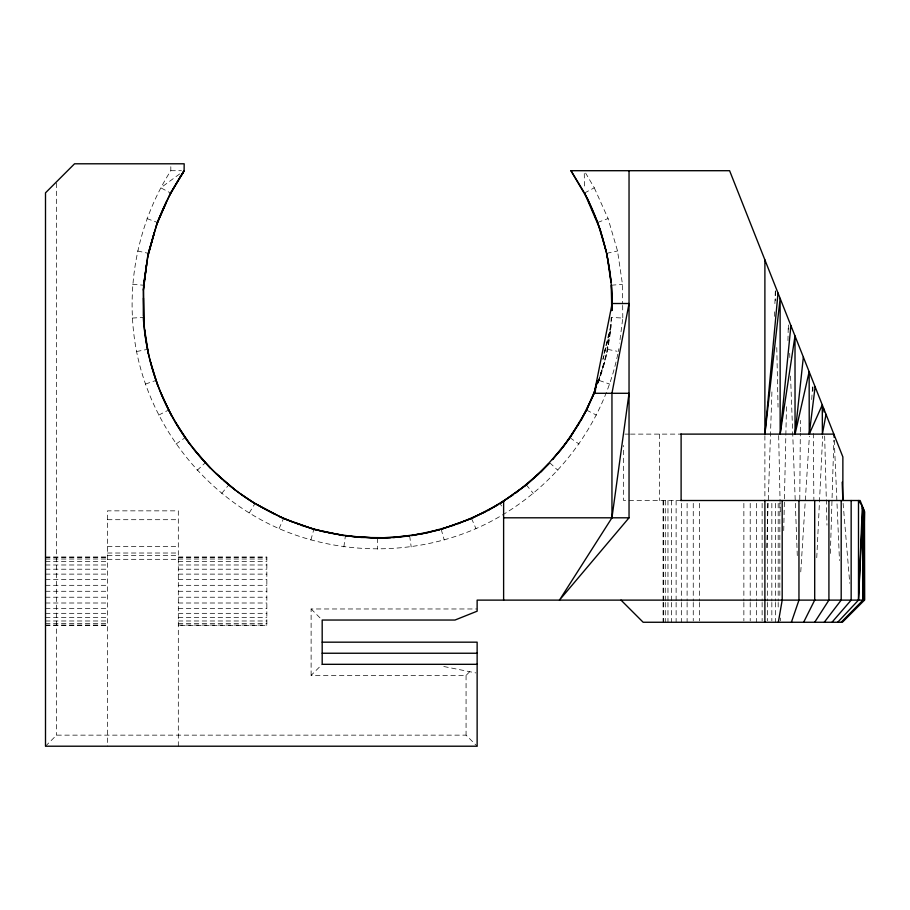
<?xml version="1.0" encoding="UTF-8"?>
<svg xmlns="http://www.w3.org/2000/svg" width="910" height="910" viewBox="0 0 910 910"><rect width="100%" height="100%" fill="white"/><g stroke="black" fill="none" stroke-linecap="round" stroke-linejoin="round"><path stroke-width="0.68" stroke-dasharray="4.55 3.41" d="M617.754 354.24C601.965 430.794 547.445 497.269 475.964 528.63C413.834 555.532 341.227 555.532 279.086 528.63C206.615 496.928 152.038 429.099 136.568 351.533C124.59 289.676 136.955 223.849 170.818 170.705L170.818 163.789M799.776 499.635L800.311 433.126M800.322 431.704L800.413 420.386M783.726 530.632L786.536 404.415M787.946 340.602L788.299 325.007M830.364 553.428L833.844 440.224M766.664 547.627L772.021 388.729M774.456 316.373L774.649 310.708M774.888 303.61L775.32 290.836M816.759 557.693L822.663 436.038M598.268 382.894C605.594 361.85 610.655 339.805 611.44 317.465M800.755 571.867L809.388 436.254M811.72 399.524L812.528 386.807M611.167 317.556L610.883 327.441L602.898 358.995M598.086 383.03L607.63 349.372L611.747 317.419L622.793 318.068L619.562 343.161M618.493 351.533L618.845 348.746M343.866 546.899L345.39 535.933M604.001 353.353L611.088 324.438M602.932 359.473L610.599 329.704L605.514 358.87L598.12 381.37M310.856 539.994L313.859 529.336M598.12 382.189L604.638 362.078L598.12 381.586M279.086 528.63L283.522 518.495M249.181 513.024L254.959 503.583M221.687 493.47L227.83 485.986M45.5 746.211L56.568 735.143L466.068 735.143L477.136 746.211M469.753 671.694L466.068 675.379L311.118 675.379L322.185 664.311M197.14 470.334L205.262 462.815M179.657 173.958L160.774 187.801L170.545 193.011M175.994 444.046L185.071 437.721M584.516 193.011L594.276 187.801L585.676 173.15M158.636 415.119L168.498 410.091M597.699 222.415L608.085 218.582L617.537 250.967L622.474 284.341L622.667 304.02M145.418 384.088L155.872 380.46M606.731 253.333L617.537 250.967M136.568 351.533L147.42 349.372M611.44 285.205L622.474 284.341M132.257 318.068L143.302 317.419M170.818 170.705L181.443 170.705M624.977 434.115L629.208 434.115M630.482 434.115L681.112 434.115M681.328 500.511L623.6 500.511L623.6 445.411M107.482 519.701L178.314 519.701M107.482 546.637L178.314 546.637M107.482 553.018L178.314 553.018M107.482 555.487L178.314 555.487M45.5 556.965L107.482 556.965M178.314 556.965L266.846 556.965L266.846 625.58L178.314 625.58M45.5 557.477L107.482 557.477M178.314 557.477L266.846 557.477M45.5 559.024L107.482 559.024M178.314 559.024L266.846 559.024M107.482 559.32L178.314 559.32M45.5 561.561L107.482 561.561M178.314 561.561L266.846 561.561M45.5 564.985L107.482 564.985M178.314 564.985L266.846 564.985M45.5 569.216L107.482 569.216M178.314 569.216L266.846 569.216M45.5 574.119L107.482 574.119M178.314 574.119L266.846 574.119M45.5 579.534L107.482 579.534M178.314 579.534L266.846 579.534M45.5 585.312L107.482 585.312M178.314 585.312L266.846 585.312M45.5 591.272L107.482 591.272M178.314 591.272L266.846 591.272M45.5 597.222L107.482 597.222M178.314 597.222L266.846 597.222M45.5 603L107.482 603M178.314 603L266.846 603M45.5 608.426L107.482 608.426M178.314 608.426L266.846 608.426M311.118 675.379L311.118 608.972L477.136 608.972M45.5 613.329L107.482 613.329M178.314 613.329L266.846 613.329M45.5 617.549L107.482 617.549M178.314 617.549L266.846 617.549M45.5 620.984L107.482 620.984M178.314 620.984L266.846 620.984M45.5 623.509L107.482 623.509M178.314 623.509L266.846 623.509M45.5 625.056L107.482 625.056M178.314 625.056L266.846 625.056M45.5 625.58L107.482 625.58M132.576 284.341L143.609 285.205M607.63 349.372L617.128 351.26M443.796 666.507L475.907 672.922M137.512 250.967L148.319 253.333M599.189 380.46L609.643 384.088M146.976 218.582L157.362 222.415M586.552 410.091L596.414 415.119M569.99 437.721L579.067 444.046M549.788 462.815L557.91 470.334M311.118 608.972L321.264 619.118M526.344 484.916L533.362 493.47M500.09 503.583L501.535 505.949M594.276 187.801L608.085 218.582M471.528 518.495L475.964 528.63M441.202 529.336L444.205 539.994M409.671 535.933L411.183 546.899M843.104 503.321L849.758 583.287M834.265 440.224L839.475 560.503M788.64 325.007L788.799 329.261M789.698 353.364L789.857 357.619M790.551 376.058L797.365 557.58M824.665 436.038L826.974 525.15M775.559 290.836L775.764 300.766M776.776 347.586L778.05 407.179M778.664 435.549L780.336 513.581M584.277 173.492L584.459 188.836M622.679 305.419L622.793 318.068M812.937 386.807L812.971 391.05M813.324 433.433L813.87 499.829M780.382 618.015L780.382 620.847M779.836 503.344L779.836 598.188M778.187 503.344L778.187 601.021M778.187 602.443L778.187 609.518M775.491 503.344L775.491 601.021M775.491 602.443L775.491 622.258M771.839 503.344L771.839 601.021M771.839 602.443L771.839 620.847M767.335 503.344L767.335 601.021M767.335 602.443L767.335 620.847M764.889 435.662L764.889 499.465M762.125 503.344L762.125 601.021M762.125 602.443L762.125 620.847M756.358 503.344L756.358 601.021M756.358 602.443L756.358 622.258M750.204 503.344L750.204 601.021M750.204 602.443L750.204 620.847M743.868 503.344L743.868 601.021M743.868 602.443L743.868 620.847M699.597 503.344L699.597 601.021M699.597 602.443L699.597 620.847M693.249 503.344L693.249 601.021M693.249 602.443L693.249 620.847M687.107 503.344L687.107 601.021M687.107 602.443L687.107 622.258M681.328 503.344L681.328 601.021M681.328 602.443L681.328 622.258M676.119 500.511L676.119 601.021M676.119 602.443L676.119 622.258M671.614 500.511L671.614 601.021M671.614 602.443L671.614 622.258M667.963 500.511L667.963 601.021M667.963 602.443L667.963 622.258M665.278 500.511L665.278 601.021M665.278 602.443L665.278 622.258M663.629 500.511L663.629 601.021M663.629 602.443L663.629 622.258M663.071 500.511L663.071 601.021M663.071 602.443L663.071 622.258M659.386 434.115L659.386 500.511M466.068 675.379L466.068 735.143M377.525 538.14L377.525 549.208M178.314 746.211L178.314 510.851L107.482 510.851L107.482 746.211M56.568 183.183L56.568 735.143"/><path stroke-width="1.36" d="M841.193 622.258L862.987 600.122L863.635 509.395L862.919 507.587L858.494 600.122L837.689 622.258M322.185 642.176L477.136 642.176L477.136 746.211L45.5 746.211L45.5 192.84L74.552 163.789L184.184 163.789L184.104 170.705C171.762 190.27 160.342 210.87 154.165 233.279L147.556 257.268L143.348 289.994L144.019 322.959C148.319 381.882 176.995 439.655 221.881 478.728M143.325 316.043L143.609 285.205L146.544 264.139M611.827 309.309L611.44 285.205L611.679 310.412M862.919 507.587L862.987 600.122L864.5 511.579L864.5 600.122L842.364 622.258L643.154 622.258L621.018 600.122M862.987 600.122L864.5 511.579L860.121 500.511L680.555 500.511M611.804 310.492L611.941 307.694M611.657 310.537C613.192 291.393 609.882 272.147 606.731 253.333L611.031 282.43M764.889 259.862L764.889 434.115L778.016 293.031M764.889 434.115L780.132 298.378L780.154 434.115L790.915 325.621M826.018 414.346L822.39 434.115L822.276 404.882L809.24 434.115L809.149 371.712L795.056 434.115L803.359 357.061M146.533 265.31L143.348 289.994M809.24 434.115L815.121 386.807M629.038 170.705L629.038 517.801L559.457 600.122L611.952 517.801L629.038 393.291L594.219 393.291L581.228 419.885L569.99 437.721L586.552 410.091L595.515 390.231M144.224 281.019L148.319 253.333L154.313 232.3M780.154 434.115L794.999 335.938L795.056 434.115M778.346 622.258L782.19 600.122L782.19 500.511M597.256 380.892L594.219 393.291L595.515 389.389M597.335 380.937L594.219 393.291L595.515 389.321M597.347 381.119L594.219 393.291L612.157 303.508L629.038 303.508L611.952 393.291L611.952 517.801M154.165 233.279L147.556 257.268M148.319 253.333L157.362 222.415L166.428 201.918L156.315 225.452M299.197 524.615L294.726 522.499L313.859 529.336L342.74 535.455M791.393 622.258L798.957 600.122L798.957 500.511M595.345 389.48L586.552 410.091L581.228 419.885M157.362 222.415L170.545 193.011L184.184 170.705L169.544 195.229M803.632 622.258L814.7 600.122L814.7 500.511M180.157 177.268L184.184 170.705M814.689 622.258L828.919 600.122L828.919 500.511M552.552 459.573L562.937 447.254L579.522 422.74M562.937 447.254L569.205 438.779L552.427 459.539M824.244 622.258L841.193 600.122L841.193 500.511M831.99 622.258L851.157 600.122L851.157 500.511M548.775 463.781L526.344 484.916L500.09 503.583L526.344 484.916L540.984 471.789L560.844 449.836M540.984 471.789L548.81 463.816M515.822 493.004L538.572 474.064M498.851 504.231L471.528 518.495L441.202 529.336L471.528 518.495L487.931 510.487L513.115 494.926M487.931 510.487L497.668 504.97M457.878 523.898L484.984 512.023M412.332 535.478L426.233 532.976L454.75 525.024M426.233 532.976L439.837 529.665L411.036 535.649M393.643 537.526L409.671 535.933L377.525 538.14L345.39 535.933L377.525 538.14L393.643 537.526L422.979 533.658M597.142 221.119L587.678 199.154L570.957 170.705L729.604 170.705L842.865 456.922L842.865 500.511L842.194 482.129M680.657 434.115L833.844 434.115M503.617 517.801L629.038 517.801M322.185 653.243L477.136 653.243M477.136 664.311L322.185 664.311L322.185 620.04L455 620.04L477.136 611.19L477.136 600.122L864.5 600.122L864.295 511.056M360.724 537.469L390.322 537.753M328.146 532.816L357.414 537.241M344.014 535.649L313.859 529.336L283.522 518.495L256.336 504.208L274.991 514.321M301.164 525.32L324.893 532.134M223.826 480.503C244.449 498.862 268.916 512.899 294.647 522.727M279.45 516.641L292.03 521.783M253.913 502.946L254.959 503.583C190.554 464.123 147.795 392.813 143.302 317.419M241.298 494.312L254.959 503.583M216.023 473.439L234.837 489.716M193.91 449.233L210.255 468.002M175.391 422.195L188.939 443.056M570.957 170.705L583.799 191.839M160.831 392.824L171.319 415.392M611.088 282.43C608.164 251.228 599.03 220.8 584.516 193.011L600.236 229.673L606.367 252.013M150.503 361.725L157.726 385.533M597.699 222.415L606.333 251.99M144.622 329.477L148.421 354.07M834.026 434.57L834.14 437.391M823.971 409.159L824.039 411.991M143.462 298.105L143.78 322.982M862.327 506.085L862.35 508.895M764.889 500.511L764.889 622.258M681.112 434.115L681.112 500.511M503.617 500.807L503.617 600.122M862.361 506.165L858.494 600.122L858.494 500.511L862.361 506.165"/></g></svg>
